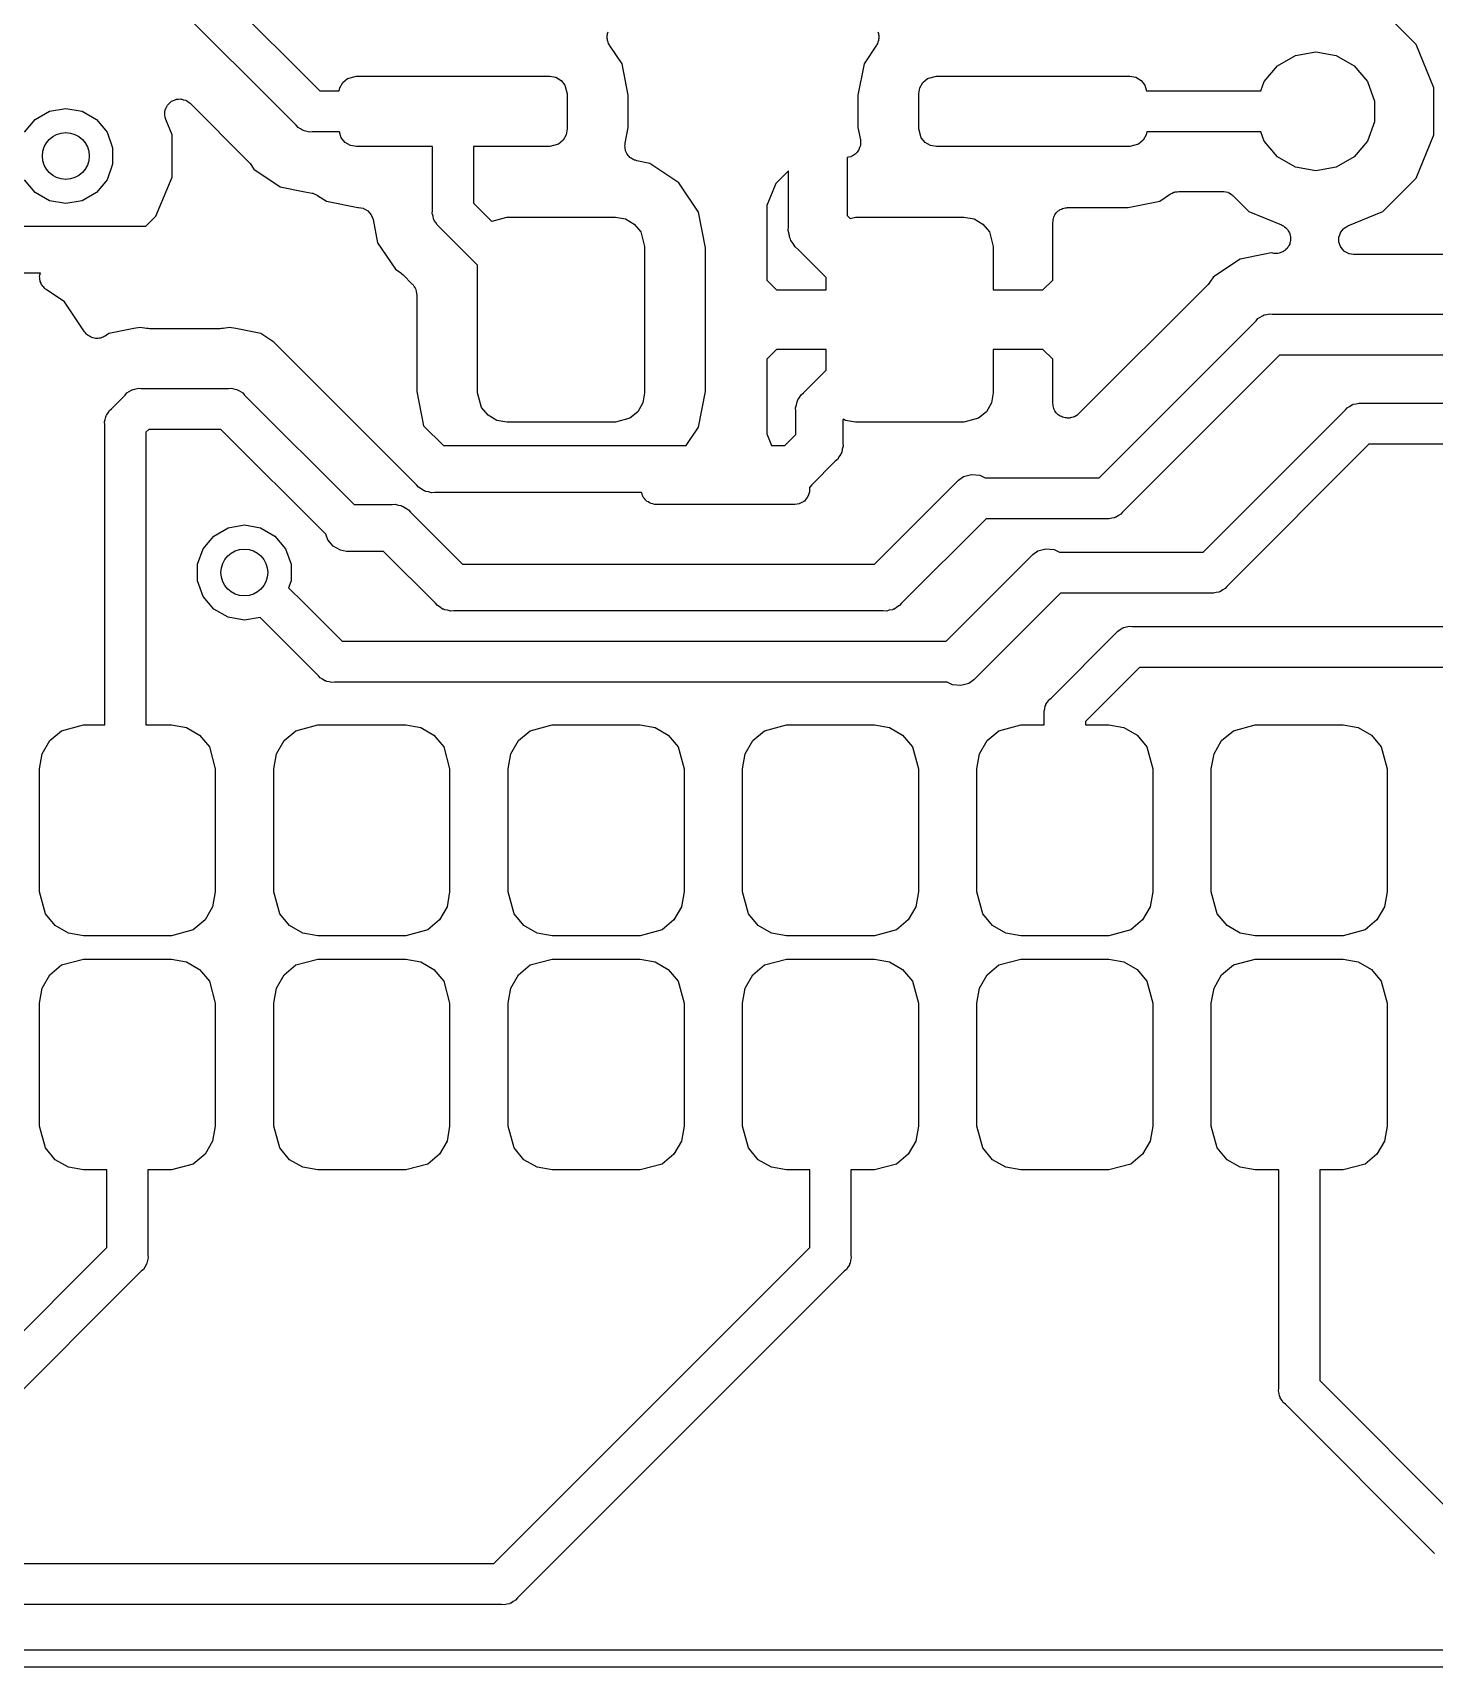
# Model space of a CAD drawing. Extents: x 51.7 to 143, y -96 to -37.9.
# Drawn here: x 93.44 to 105.41, y -95.96 to -82.01 of the extents above; entities that cross this region are included whole.
import ezdxf

# ---------------------------------------------------------------- set-up
doc = ezdxf.new("R2010")
doc.units = 0
doc.header["$MEASUREMENT"] = 0
doc.layers.add('BLACK', color=7, linetype='CONTINUOUS')

msp = doc.modelspace()

# ---------------------------------------------------------------- linework, layer by layer
at = {"layer": 'BLACK', "linetype": 'CONTINUOUS'}
for p, q in [((94.436, -81.0435), (95.8945, -82.502)), ((95.6929, -82.7953), (94.1885, -81.291)), ((105.249, -82.106), (104.959, -81.8168)), ((98.3463, -82.0282), (98.3487, -82.0202)), ((98.3472, -82.042), (98.3463, -82.0282)), ((98.3463, -82.0558), (98.3472, -82.042)), ((98.3487, -82.0202), (98.3492, -82.0118)), ((98.3492, -82.0118), (98.3548, -81.9991)), ((100.657, -81.9991), (100.663, -82.0118)), ((100.663, -82.0118), (100.663, -82.0202)), ((100.663, -82.0202), (100.666, -82.0282)), ((100.666, -82.0282), (100.665, -82.042)), ((100.665, -82.042), (100.666, -82.0558)), ((98.3487, -82.0638), (98.3463, -82.0558)), ((98.3492, -82.0722), (98.3487, -82.0638)), ((98.3548, -82.0849), (98.3492, -82.0722)), ((98.3587, -82.0982), (98.3548, -82.0849)), ((98.3636, -82.1049), (98.3587, -82.0982)), ((98.367, -82.1126), (98.3636, -82.1049)), ((98.4731, -82.2714), (98.367, -82.1126)), ((100.645, -82.1126), (100.539, -82.2714)), ((100.648, -82.1049), (100.645, -82.1126)), ((100.653, -82.0982), (100.648, -82.1049)), ((100.657, -82.0849), (100.653, -82.0982)), ((100.663, -82.0722), (100.657, -82.0849)), ((100.666, -82.0558), (100.663, -82.0638)), ((100.663, -82.0638), (100.663, -82.0722)), ((104.22, -82.1999), (104.394, -82.1693)), ((104.394, -82.1693), (104.568, -82.1999)), ((105.402, -82.4765), (105.249, -82.106)), ((98.5264, -82.5395), (98.4731, -82.2714)), ((100.539, -82.2714), (100.486, -82.5395)), ((103.954, -82.4231), (104.068, -82.2881)), ((104.068, -82.2881), (104.22, -82.1999)), ((104.568, -82.1999), (104.72, -82.2881)), ((104.72, -82.2881), (104.834, -82.4231)), ((96.065, -82.4757), (96.0911, -82.4306)), ((96.0911, -82.4306), (96.131, -82.3971)), ((96.131, -82.3971), (96.206, -82.377)), ((96.206, -82.377), (97.856, -82.377)), ((97.856, -82.377), (97.9073, -82.386)), ((97.9073, -82.386), (97.9524, -82.4121)), ((97.9524, -82.4121), (97.9859, -82.452)), ((97.9859, -82.452), (98.006, -82.527)), ((101.015, -82.4757), (101.041, -82.4306)), ((101.041, -82.4306), (101.081, -82.3971)), ((101.081, -82.3971), (101.156, -82.377)), ((101.156, -82.377), (102.806, -82.377)), ((102.806, -82.377), (102.857, -82.386)), ((102.857, -82.386), (102.902, -82.4121)), ((102.902, -82.4121), (102.936, -82.452)), ((102.936, -82.452), (102.949, -82.502)), ((103.926, -82.502), (103.954, -82.4231)), ((104.834, -82.4231), (104.894, -82.5888)), ((94.5962, -82.6201), (94.6104, -82.6071)), ((94.6104, -82.6071), (94.6241, -82.5934)), ((94.6241, -82.5934), (94.6266, -82.5922)), ((94.6266, -82.5922), (94.6287, -82.5903)), ((94.6287, -82.5903), (94.6466, -82.5829)), ((94.6466, -82.5829), (94.6641, -82.5748)), ((94.6641, -82.5748), (94.6668, -82.5745)), ((94.6668, -82.5745), (94.6694, -82.5734)), ((94.6694, -82.5734), (94.6887, -82.5726)), ((94.6887, -82.5726), (94.708, -82.5709)), ((94.708, -82.5709), (94.7107, -82.5716)), ((94.7107, -82.5716), (94.7135, -82.5715)), ((94.7135, -82.5715), (94.7319, -82.5773)), ((94.7319, -82.5773), (94.7506, -82.5823)), ((94.7506, -82.5823), (94.7529, -82.5839)), ((94.7529, -82.5839), (94.7556, -82.5848)), ((94.7556, -82.5848), (94.7709, -82.5965)), ((94.7709, -82.5965), (94.7867, -82.6076)), ((94.7867, -82.6076), (95.2826, -83.1035)), ((95.8945, -82.502), (96.0604, -82.502)), ((96.0604, -82.502), (96.065, -82.4757)), ((98.006, -82.527), (98.006, -82.827)), ((98.5264, -82.8145), (98.5264, -82.5395)), ((100.486, -82.5395), (100.486, -82.8145)), ((101.006, -82.527), (101.015, -82.4757)), ((101.006, -82.827), (101.006, -82.527)), ((102.949, -82.502), (103.926, -82.502)), ((104.894, -82.5888), (104.894, -82.7652)), ((105.402, -82.8775), (105.402, -82.4765)), ((93.3742, -82.8549), (93.4649, -82.7469)), ((93.4649, -82.7469), (93.5871, -82.6763)), ((93.5871, -82.6763), (93.726, -82.6518)), ((93.726, -82.6518), (93.8649, -82.6763)), ((93.8649, -82.6763), (93.9871, -82.7469)), ((93.9871, -82.7469), (94.0778, -82.8549)), ((94.57, -82.703), (94.5726, -82.6838)), ((94.5707, -82.7057), (94.57, -82.703)), ((94.5704, -82.7085), (94.5707, -82.7057)), ((94.5754, -82.7272), (94.5704, -82.7085)), ((94.5726, -82.6838), (94.5743, -82.6646)), ((94.5743, -82.6646), (94.5754, -82.662)), ((94.5754, -82.662), (94.5758, -82.6593)), ((94.5796, -82.746), (94.5754, -82.7272)), ((94.5758, -82.6593), (94.5847, -82.6421)), ((94.634, -82.8774), (94.5796, -82.746)), ((94.5847, -82.6421), (94.5929, -82.6246)), ((94.5929, -82.6246), (94.5949, -82.6226)), ((94.5949, -82.6226), (94.5962, -82.6201)), ((94.0778, -82.8549), (94.126, -82.9875)), ((94.634, -83.2386), (94.634, -82.8774)), ((95.7078, -82.8131), (95.6929, -82.7953)), ((95.7279, -82.8247), (95.7078, -82.8131)), ((95.7469, -82.838), (95.7279, -82.8247)), ((95.7545, -82.8401), (95.7469, -82.838)), ((95.7612, -82.844), (95.7545, -82.8401)), ((95.7841, -82.848), (95.7612, -82.844)), ((95.8065, -82.854), (95.7841, -82.848)), ((95.8296, -82.852), (95.8065, -82.854)), ((96.0627, -82.852), (95.8296, -82.852)), ((96.0761, -82.902), (96.0627, -82.852)), ((97.997, -82.8783), (97.9709, -82.9234)), ((98.006, -82.827), (97.997, -82.8783)), ((98.4996, -82.9492), (98.5264, -82.8145)), ((100.486, -82.8145), (100.507, -82.9202)), ((101.026, -82.902), (101.006, -82.827)), ((102.947, -82.8783), (102.921, -82.9234)), ((102.952, -82.852), (102.947, -82.8783)), ((103.926, -82.852), (102.952, -82.852)), ((103.954, -82.9309), (103.926, -82.852)), ((104.894, -82.7652), (104.834, -82.9309)), ((105.249, -83.248), (105.402, -82.8775)), ((94.126, -82.9875), (94.126, -83.1285)), ((96.1096, -82.9419), (96.0761, -82.902)), ((96.1547, -82.968), (96.1096, -82.9419)), ((96.206, -82.977), (96.1547, -82.968)), ((96.856, -82.977), (96.206, -82.977)), ((96.856, -83.5249), (96.856, -82.977)), ((97.856, -82.977), (97.206, -82.977)), ((97.206, -82.977), (97.206, -83.46)), ((97.931, -82.9569), (97.856, -82.977)), ((97.9709, -82.9234), (97.931, -82.9569)), ((98.4972, -82.9712), (98.4994, -82.9603)), ((98.4989, -82.9822), (98.4972, -82.9712)), ((98.4987, -82.9933), (98.4989, -82.9822)), ((98.5023, -83.0038), (98.4987, -82.9933)), ((98.4994, -82.9603), (98.4996, -82.9492)), ((98.5039, -83.0148), (98.5023, -83.0038)), ((98.5093, -83.0245), (98.5039, -83.0148)), ((98.5129, -83.0351), (98.5093, -83.0245)), ((100.479, -83.0244), (100.466, -83.0405)), ((100.492, -83.0085), (100.479, -83.0244)), ((100.493, -83.0061), (100.492, -83.0072)), ((100.492, -83.0072), (100.492, -83.0085)), ((100.5, -82.9865), (100.493, -83.0061)), ((100.507, -82.9671), (100.5, -82.9865)), ((100.507, -82.9202), (100.507, -82.9216)), ((100.507, -82.9216), (100.507, -82.9229)), ((100.507, -82.9229), (100.507, -82.9436)), ((100.507, -82.9436), (100.508, -82.9643)), ((100.508, -82.9643), (100.507, -82.9656)), ((100.507, -82.9656), (100.507, -82.9671)), ((101.06, -82.9419), (101.026, -82.902)), ((101.105, -82.968), (101.06, -82.9419)), ((101.156, -82.977), (101.105, -82.968)), ((102.806, -82.977), (101.156, -82.977)), ((102.881, -82.9569), (102.806, -82.977)), ((102.921, -82.9234), (102.881, -82.9569)), ((104.068, -83.0659), (103.954, -82.9309)), ((104.834, -82.9309), (104.72, -83.0659)), ((94.126, -83.1285), (94.0778, -83.2611)), ((95.2826, -83.1035), (95.2898, -83.1138)), ((95.2898, -83.1138), (95.2984, -83.1228)), ((95.2984, -83.1228), (95.3296, -83.1694)), ((95.3296, -83.1694), (95.5555, -83.3204)), ((98.5198, -83.0437), (98.5129, -83.0351)), ((98.5252, -83.0535), (98.5198, -83.0437)), ((98.5335, -83.0608), (98.5252, -83.0535)), ((98.5405, -83.0695), (98.5335, -83.0608)), ((98.55, -83.0752), (98.5405, -83.0695)), ((98.5583, -83.0825), (98.55, -83.0752)), ((98.5687, -83.0866), (98.5583, -83.0825)), ((98.5782, -83.0923), (98.5687, -83.0866)), ((98.5891, -83.0945), (98.5782, -83.0923)), ((98.5994, -83.0985), (98.5891, -83.0945)), ((98.7099, -83.1205), (98.5994, -83.0985)), ((98.959, -83.287), (98.7099, -83.1205)), ((100.405, -83.0679), (100.394, -83.0701)), ((100.394, -83.0701), (100.394, -83.5669)), ((100.425, -83.0643), (100.405, -83.0679)), ((100.427, -83.0636), (100.425, -83.0643)), ((100.428, -83.0634), (100.427, -83.0636)), ((100.446, -83.0526), (100.428, -83.0634)), ((100.464, -83.0423), (100.446, -83.0526)), ((100.465, -83.0412), (100.464, -83.0423)), ((100.466, -83.0405), (100.465, -83.0412)), ((104.22, -83.1541), (104.068, -83.0659)), ((104.394, -83.1847), (104.22, -83.1541)), ((104.568, -83.1541), (104.394, -83.1847)), ((104.72, -83.0659), (104.568, -83.1541)), ((93.4649, -83.3691), (93.3742, -83.2611)), ((94.0778, -83.2611), (93.9871, -83.3691)), ((94.4958, -83.5723), (94.634, -83.2386)), ((99.1255, -83.5361), (98.959, -83.287)), ((99.7853, -83.2922), (99.708, -83.479)), ((99.894, -83.1836), (99.7853, -83.2922)), ((99.894, -83.6596), (99.894, -83.1836)), ((104.965, -83.5315), (105.249, -83.248)), ((93.5871, -83.4397), (93.4649, -83.3691)), ((93.726, -83.4642), (93.5871, -83.4397)), ((93.8649, -83.4397), (93.726, -83.4642)), ((93.9871, -83.3691), (93.8649, -83.4397)), ((95.5555, -83.3204), (95.767, -83.3624)), ((95.767, -83.3624), (95.8293, -83.3748)), ((95.8293, -83.3748), (95.8319, -83.3758)), ((95.8319, -83.3758), (95.8347, -83.376)), ((95.8347, -83.376), (95.8524, -83.3838)), ((95.8524, -83.3838), (95.8704, -83.3908)), ((95.8704, -83.3908), (95.8725, -83.3927)), ((95.8725, -83.3927), (95.8751, -83.3938)), ((95.8751, -83.3938), (95.9504, -83.4441)), ((95.9504, -83.4441), (96.2185, -83.4974)), ((102.793, -83.4974), (103.062, -83.4441)), ((103.062, -83.4441), (103.155, -83.3814)), ((103.155, -83.3814), (103.169, -83.3753)), ((103.169, -83.3753), (103.183, -83.3677)), ((103.183, -83.3677), (103.189, -83.3664)), ((103.189, -83.3664), (103.196, -83.3636)), ((103.196, -83.3636), (103.211, -83.3626)), ((103.211, -83.3626), (103.226, -83.36)), ((103.226, -83.36), (103.599, -83.36)), ((103.599, -83.36), (103.604, -83.361)), ((103.604, -83.361), (103.61, -83.3605)), ((103.61, -83.3605), (103.626, -83.3648)), ((103.626, -83.3648), (103.642, -83.3677)), ((103.642, -83.3677), (103.647, -83.3705)), ((103.647, -83.3705), (103.653, -83.3719)), ((103.653, -83.3719), (103.666, -83.3814)), ((103.666, -83.3814), (103.681, -83.3897)), ((103.681, -83.3897), (103.684, -83.394)), ((103.684, -83.394), (103.689, -83.3972)), ((103.689, -83.3972), (103.823, -83.5315)), ((94.4101, -83.658), (94.4958, -83.5723)), ((96.2185, -83.4974), (96.2234, -83.4974)), ((96.2234, -83.4974), (96.2438, -83.501)), ((96.2438, -83.501), (96.2642, -83.5042)), ((96.2642, -83.5042), (96.2655, -83.5049)), ((96.2655, -83.5049), (96.2669, -83.5051)), ((96.2669, -83.5051), (96.2848, -83.5154)), ((96.2848, -83.5154), (96.3029, -83.5254)), ((96.3029, -83.5254), (96.3038, -83.5264)), ((96.3038, -83.5264), (96.3051, -83.5272)), ((96.3051, -83.5272), (96.3183, -83.543)), ((96.3183, -83.543), (96.332, -83.5586)), ((96.332, -83.5586), (96.3325, -83.5599)), ((96.3325, -83.5599), (96.3334, -83.5609)), ((96.3334, -83.5609), (96.3405, -83.5804)), ((96.3405, -83.5804), (96.348, -83.5997)), ((96.854, -83.548), (96.856, -83.5249)), ((96.86, -83.5704), (96.854, -83.548)), ((96.864, -83.5933), (96.86, -83.5704)), ((97.206, -83.46), (97.3625, -83.6165)), ((97.366, -83.6135), (97.491, -83.58)), ((97.491, -83.58), (98.416, -83.58)), ((98.416, -83.58), (98.5015, -83.5951)), ((99.1864, -83.8425), (99.1255, -83.5361)), ((99.708, -83.479), (99.708, -84.1166)), ((100.394, -83.5669), (100.42, -83.5925)), ((100.42, -83.5925), (100.466, -83.58)), ((100.466, -83.58), (101.391, -83.58)), ((101.391, -83.58), (101.477, -83.5951)), ((102.155, -83.5919), (102.157, -83.581)), ((102.157, -83.581), (102.162, -83.5714)), ((102.162, -83.5714), (102.166, -83.5609)), ((102.166, -83.5609), (102.173, -83.5524)), ((102.173, -83.5524), (102.179, -83.5428)), ((102.179, -83.5428), (102.187, -83.5357)), ((102.187, -83.5357), (102.194, -83.5272)), ((102.194, -83.5272), (102.204, -83.5216)), ((102.204, -83.5216), (102.212, -83.5145)), ((102.212, -83.5145), (102.223, -83.5107)), ((102.223, -83.5107), (102.233, -83.5051)), ((102.233, -83.5051), (102.244, -83.5032)), ((102.244, -83.5032), (102.254, -83.4994)), ((102.254, -83.4994), (102.265, -83.4994)), ((102.265, -83.4994), (102.276, -83.4974)), ((102.276, -83.4974), (102.793, -83.4974)), ((103.823, -83.5315), (104.101, -83.6466)), ((104.668, -83.6547), (104.965, -83.5315)), ((91.3567, -83.658), (94.4101, -83.658)), ((96.348, -83.5997), (96.3876, -83.799)), ((96.8679, -83.6), (96.864, -83.5933)), ((96.87, -83.6076), (96.8679, -83.6)), ((96.8833, -83.6266), (96.87, -83.6076)), ((96.8949, -83.6467), (96.8833, -83.6266)), ((96.9127, -83.6616), (96.8949, -83.6467)), ((97.241, -83.99), (96.9127, -83.6616)), ((97.3625, -83.6165), (97.366, -83.6135)), ((98.5015, -83.5951), (98.5767, -83.6385)), ((98.5767, -83.6385), (98.6325, -83.705)), ((98.6325, -83.705), (98.666, -83.83)), ((99.8911, -83.6926), (99.894, -83.6596)), ((99.8997, -83.7247), (99.8911, -83.6926)), ((99.9055, -83.7573), (99.8997, -83.7247)), ((101.477, -83.5951), (101.552, -83.6385)), ((101.552, -83.6385), (101.608, -83.705)), ((101.608, -83.705), (101.641, -83.83)), ((102.149, -83.6244), (102.151, -83.6135)), ((102.149, -84.1166), (102.149, -83.6244)), ((102.151, -83.6024), (102.155, -83.5919)), ((102.151, -83.6135), (102.151, -83.6024)), ((104.101, -83.6466), (104.109, -83.6518)), ((104.109, -83.6518), (104.118, -83.6553)), ((104.118, -83.6553), (104.127, -83.6636)), ((104.127, -83.6636), (104.138, -83.6703)), ((104.138, -83.6703), (104.144, -83.678)), ((104.144, -83.678), (104.151, -83.6844)), ((104.151, -83.6844), (104.157, -83.6954)), ((104.157, -83.6954), (104.165, -83.7053)), ((104.165, -83.7053), (104.168, -83.7146)), ((104.168, -83.7146), (104.172, -83.7231)), ((104.172, -83.7231), (104.174, -83.7354)), ((104.598, -83.7318), (104.604, -83.7134)), ((104.604, -83.7134), (104.605, -83.7111)), ((104.605, -83.7111), (104.606, -83.7085)), ((104.606, -83.7085), (104.619, -83.6937)), ((104.619, -83.6937), (104.631, -83.6784)), ((104.631, -83.6784), (104.633, -83.6769)), ((104.633, -83.6769), (104.635, -83.6747)), ((104.635, -83.6747), (104.651, -83.665)), ((104.651, -83.665), (104.668, -83.6547)), ((96.3876, -83.799), (96.5386, -84.0249)), ((98.666, -83.83), (98.666, -85.08)), ((99.1864, -85.0675), (99.1864, -83.8425)), ((99.911, -83.767), (99.9055, -83.7573)), ((99.9139, -83.7778), (99.911, -83.767)), ((99.933, -83.805), (99.9139, -83.7778)), ((99.9495, -83.8337), (99.933, -83.805)), ((99.9749, -83.855), (99.9495, -83.8337)), ((100.216, -84.0961), (99.9749, -83.855)), ((101.641, -83.83), (101.641, -84.201)), ((104.121, -83.8692), (104.113, -83.8753)), ((104.129, -83.8647), (104.121, -83.8692)), ((104.138, -83.8555), (104.129, -83.8647)), ((104.148, -83.8477), (104.138, -83.8555)), ((104.153, -83.8393), (104.148, -83.8477)), ((104.159, -83.8322), (104.153, -83.8393)), ((104.164, -83.8206), (104.159, -83.8322)), ((104.171, -83.81), (104.164, -83.8206)), ((104.172, -83.8004), (104.171, -83.81)), ((104.176, -83.7914), (104.172, -83.8004)), ((104.174, -83.7354), (104.178, -83.7473)), ((104.177, -83.7789), (104.176, -83.7914)), ((104.179, -83.7667), (104.177, -83.7789)), ((104.178, -83.7473), (104.178, -83.7571)), ((104.178, -83.7571), (104.179, -83.7667)), ((104.59, -83.7554), (104.591, -83.7528)), ((104.591, -83.7747), (104.59, -83.7554)), ((104.591, -83.7499), (104.598, -83.7318)), ((104.591, -83.7528), (104.591, -83.7499)), ((104.591, -83.7941), (104.591, -83.7747)), ((104.592, -83.7967), (104.591, -83.7941)), ((104.592, -83.7995), (104.592, -83.7967)), ((104.6, -83.8173), (104.592, -83.7995)), ((104.606, -83.8355), (104.6, -83.8173)), ((104.608, -83.8376), (104.606, -83.8355)), ((104.609, -83.8402), (104.608, -83.8376)), ((104.622, -83.8545), (104.609, -83.8402)), ((104.635, -83.8693), (104.622, -83.8545)), ((97.241, -85.08), (97.241, -83.99)), ((103.747, -83.9386), (103.521, -84.0896)), ((103.958, -83.8966), (103.747, -83.9386)), ((104.013, -83.8856), (103.958, -83.8966)), ((103.958, -83.8966), (103.958, -83.8966)), ((104.027, -83.8885), (104.013, -83.8856)), ((104.037, -83.8887), (104.027, -83.8885)), ((104.047, -83.8908), (104.037, -83.8887)), ((104.059, -83.8892), (104.047, -83.8908)), ((104.071, -83.8894), (104.059, -83.8892)), ((104.081, -83.8863), (104.071, -83.8894)), ((104.09, -83.885), (104.081, -83.8863)), ((104.101, -83.8793), (104.09, -83.885)), ((104.113, -83.8753), (104.101, -83.8793)), ((104.637, -83.8707), (104.635, -83.8693)), ((104.639, -83.8728), (104.637, -83.8707)), ((104.656, -83.8817), (104.639, -83.8728)), ((104.673, -83.8913), (104.656, -83.8817)), ((104.676, -83.8918), (104.673, -83.8913)), ((104.678, -83.8931), (104.676, -83.8918)), ((104.697, -83.8956), (104.678, -83.8931)), ((104.716, -83.899), (104.697, -83.8956)), ((108.897, -83.899), (104.716, -83.899)), ((93.5095, -84.058), (93.232, -84.058)), ((93.5031, -84.0847), (93.5048, -84.0779)), ((93.5048, -84.0998), (93.5031, -84.0847)), ((93.5048, -84.0709), (93.5095, -84.058)), ((93.5048, -84.0779), (93.5048, -84.0709)), ((93.5048, -84.1151), (93.5048, -84.0998)), ((93.5072, -84.1216), (93.5048, -84.1151)), ((93.5079, -84.1285), (93.5072, -84.1216)), ((93.5147, -84.1422), (93.5079, -84.1285)), ((93.5199, -84.1565), (93.5147, -84.1422)), ((96.5386, -84.0249), (96.5852, -84.0561)), ((96.5852, -84.0561), (96.5942, -84.0647)), ((96.5942, -84.0647), (96.6045, -84.0719)), ((96.6045, -84.0719), (96.6834, -84.1508)), ((99.708, -84.1166), (99.7924, -84.201)), ((100.216, -84.201), (100.216, -84.0961)), ((102.065, -84.201), (102.149, -84.1166)), ((103.481, -84.1452), (103.474, -84.1555)), ((103.489, -84.1362), (103.481, -84.1452)), ((103.521, -84.0896), (103.489, -84.1362)), ((93.5244, -84.1618), (93.5199, -84.1565)), ((93.5274, -84.1681), (93.5244, -84.1618)), ((93.5384, -84.1786), (93.5274, -84.1681)), ((93.5482, -84.1903), (93.5384, -84.1786)), ((93.5543, -84.1938), (93.5482, -84.1903)), ((93.5593, -84.1986), (93.5543, -84.1938)), ((93.7155, -84.303), (93.5593, -84.1986)), ((96.6834, -84.1508), (96.6866, -84.1553)), ((96.6866, -84.1553), (96.6908, -84.1589)), ((96.6908, -84.1589), (96.6991, -84.1733)), ((96.6991, -84.1733), (96.7087, -84.1869)), ((96.7087, -84.1869), (96.7101, -84.1923)), ((96.7101, -84.1923), (96.7129, -84.1971)), ((96.7129, -84.1971), (96.7158, -84.2135)), ((96.7158, -84.2135), (96.7201, -84.2295)), ((96.7201, -84.2295), (96.7196, -84.2351)), ((96.7196, -84.2351), (96.7206, -84.2406)), ((96.7206, -84.2406), (96.7206, -85.0675)), ((99.7924, -84.201), (100.216, -84.201)), ((101.641, -84.201), (102.065, -84.201)), ((103.474, -84.1555), (102.37, -85.2588)), ((93.887, -84.5596), (93.7155, -84.303)), ((103.919, -84.4343), (103.938, -84.421)), ((103.938, -84.421), (103.945, -84.4189)), ((103.945, -84.4189), (103.952, -84.415)), ((103.952, -84.415), (103.975, -84.411)), ((103.975, -84.411), (103.998, -84.405)), ((103.998, -84.405), (104.021, -84.407)), ((104.021, -84.407), (114.228, -84.407)), ((93.8946, -84.5676), (93.887, -84.5596)), ((94.306, -84.5316), (94.0945, -84.5736)), ((94.361, -84.5206), (94.306, -84.5316)), ((94.306, -84.5316), (94.306, -84.5316)), ((94.416, -84.5316), (94.361, -84.5206)), ((94.4285, -84.5318), (94.416, -84.5316)), ((94.4408, -84.534), (94.4285, -84.5318)), ((95.0432, -84.534), (94.4408, -84.534)), ((95.0555, -84.5318), (95.0432, -84.534)), ((95.068, -84.5316), (95.0555, -84.5318)), ((95.123, -84.5206), (95.068, -84.5316)), ((95.178, -84.5316), (95.123, -84.5206)), ((95.3895, -84.5736), (95.178, -84.5316)), ((95.178, -84.5316), (95.178, -84.5316)), ((102.544, -85.804), (103.884, -84.4637)), ((103.884, -84.4637), (103.899, -84.4459)), ((103.899, -84.4459), (103.919, -84.4343)), ((93.9008, -84.5768), (93.8946, -84.5676)), ((93.9098, -84.5834), (93.9008, -84.5768)), ((93.9175, -84.5914), (93.9098, -84.5834)), ((93.9274, -84.5963), (93.9175, -84.5914)), ((93.9364, -84.6029), (93.9274, -84.5963)), ((93.9471, -84.606), (93.9364, -84.6029)), ((93.957, -84.6109), (93.9471, -84.606)), ((93.9681, -84.6121), (93.957, -84.6109)), ((93.9787, -84.6152), (93.9681, -84.6121)), ((93.9898, -84.6145), (93.9787, -84.6152)), ((94.0009, -84.6157), (93.9898, -84.6145)), ((94.0117, -84.6131), (94.0009, -84.6157)), ((94.0228, -84.6124), (94.0117, -84.6131)), ((94.0329, -84.6079), (94.0228, -84.6124)), ((94.0437, -84.6052), (94.0329, -84.6079)), ((94.053, -84.5991), (94.0437, -84.6052)), ((94.0631, -84.5946), (94.053, -84.5991)), ((94.0945, -84.5736), (94.0631, -84.5946)), ((95.5005, -84.6478), (95.3895, -84.5736)), ((96.718, -85.8653), (95.5005, -84.6478)), ((99.7924, -84.709), (99.708, -84.7934)), ((99.708, -84.7934), (99.708, -85.431)), ((100.216, -84.709), (99.7924, -84.709)), ((100.216, -84.8847), (100.216, -84.709)), ((102.065, -84.709), (101.641, -84.709)), ((101.641, -84.709), (101.641, -85.08)), ((102.149, -84.7934), (102.065, -84.709)), ((102.149, -85.169), (102.149, -84.7934)), ((104.085, -84.757), (102.745, -86.0973)), ((114.292, -84.757), (104.085, -84.757)), ((100.022, -85.0788), (100.216, -84.8847)), ((94.1157, -85.2149), (94.2319, -85.0987)), ((94.2319, -85.0987), (94.2468, -85.0809)), ((94.2468, -85.0809), (94.2669, -85.0693)), ((94.2669, -85.0693), (94.2859, -85.056)), ((94.2859, -85.056), (94.2935, -85.0539)), ((94.2935, -85.0539), (94.3002, -85.05)), ((94.3002, -85.05), (94.3231, -85.046)), ((94.3231, -85.046), (94.3455, -85.04)), ((94.3455, -85.04), (94.3686, -85.042)), ((94.3686, -85.042), (95.1154, -85.042)), ((95.1154, -85.042), (95.1385, -85.04)), ((95.1385, -85.04), (95.1609, -85.046)), ((95.1609, -85.046), (95.1838, -85.05)), ((95.1838, -85.05), (95.1906, -85.0539)), ((95.1906, -85.0539), (95.1981, -85.056)), ((95.1981, -85.056), (95.2171, -85.0693)), ((95.2171, -85.0693), (95.2372, -85.0809)), ((95.2372, -85.0809), (95.2521, -85.0987)), ((95.2521, -85.0987), (96.1865, -86.033)), ((96.7206, -85.0675), (96.7788, -85.3604)), ((97.2745, -85.205), (97.241, -85.08)), ((98.666, -85.08), (98.6509, -85.1655)), ((99.1255, -85.3739), (99.1864, -85.0675)), ((99.9731, -85.1405), (99.9883, -85.1188)), ((99.9883, -85.1188), (100.002, -85.0958)), ((100.002, -85.0958), (100.022, -85.0788)), ((101.641, -85.08), (101.626, -85.1655)), ((94.073, -85.2689), (94.0863, -85.2499)), ((94.0863, -85.2499), (94.0979, -85.2298)), ((94.0979, -85.2298), (94.1157, -85.2149)), ((97.3303, -85.2715), (97.2745, -85.205)), ((98.6075, -85.2407), (98.541, -85.2965)), ((98.6509, -85.1655), (98.6075, -85.2407)), ((99.9548, -85.2086), (99.9617, -85.183)), ((99.9572, -85.2351), (99.9548, -85.2086)), ((99.9572, -85.434), (99.9572, -85.2351)), ((99.9617, -85.183), (99.9663, -85.1569)), ((99.9663, -85.1569), (99.9708, -85.1492)), ((99.9708, -85.1492), (99.9731, -85.1405)), ((101.583, -85.2407), (101.516, -85.2965)), ((101.626, -85.1655), (101.583, -85.2407)), ((102.151, -85.1799), (102.149, -85.169)), ((102.151, -85.1911), (102.151, -85.1799)), ((102.155, -85.2015), (102.151, -85.1911)), ((102.157, -85.2124), (102.155, -85.2015)), ((102.162, -85.2221), (102.157, -85.2124)), ((102.166, -85.2325), (102.162, -85.2221)), ((102.173, -85.241), (102.166, -85.2325)), ((102.179, -85.2506), (102.173, -85.241)), ((102.187, -85.2578), (102.179, -85.2506)), ((102.194, -85.2663), (102.187, -85.2578)), ((102.366, -85.262), (102.362, -85.2663)), ((102.37, -85.2588), (102.366, -85.262)), ((103.433, -86.439), (104.646, -85.2257)), ((104.646, -85.2257), (104.661, -85.2079)), ((104.661, -85.2079), (104.681, -85.1963)), ((104.681, -85.1963), (104.7, -85.183)), ((104.7, -85.183), (104.707, -85.1809)), ((104.707, -85.1809), (104.714, -85.177)), ((104.714, -85.177), (104.737, -85.173)), ((104.737, -85.173), (104.76, -85.167)), ((104.76, -85.167), (104.783, -85.169)), ((104.783, -85.169), (108.323, -85.169)), ((94.057, -85.3285), (94.063, -85.3061)), ((94.059, -85.3516), (94.057, -85.3285)), ((94.059, -87.914), (94.059, -85.3516)), ((94.063, -85.3061), (94.067, -85.2832)), ((94.067, -85.2832), (94.0709, -85.2765)), ((94.0709, -85.2765), (94.073, -85.2689)), ((94.4335, -85.392), (94.409, -85.4165)), ((95.0505, -85.392), (94.4335, -85.392)), ((95.946, -86.2875), (95.0505, -85.392)), ((96.7788, -85.3604), (96.9484, -85.53)), ((97.4055, -85.3149), (97.3303, -85.2715)), ((97.491, -85.33), (97.4055, -85.3149)), ((98.416, -85.33), (97.491, -85.33)), ((98.541, -85.2965), (98.416, -85.33)), ((99.0212, -85.53), (99.1255, -85.3739)), ((100.362, -85.3043), (100.357, -85.3092)), ((100.357, -85.3092), (100.357, -85.5081)), ((100.38, -85.3149), (100.362, -85.3043)), ((100.466, -85.33), (100.38, -85.3149)), ((101.391, -85.33), (100.466, -85.33)), ((101.516, -85.2965), (101.391, -85.33)), ((102.204, -85.2718), (102.194, -85.2663)), ((102.212, -85.279), (102.204, -85.2718)), ((102.223, -85.2828), (102.212, -85.279)), ((102.233, -85.2883), (102.223, -85.2828)), ((102.244, -85.2903), (102.233, -85.2883)), ((102.254, -85.2941), (102.244, -85.2903)), ((102.265, -85.2941), (102.254, -85.2941)), ((102.276, -85.296), (102.265, -85.2941)), ((102.28, -85.296), (102.276, -85.296)), ((102.286, -85.295), (102.28, -85.296)), ((102.292, -85.2955), (102.286, -85.295)), ((102.297, -85.2941), (102.292, -85.2955)), ((102.298, -85.2941), (102.297, -85.2941)), ((102.301, -85.293), (102.298, -85.2941)), ((102.308, -85.2912), (102.301, -85.293)), ((102.324, -85.2883), (102.308, -85.2912)), ((102.329, -85.2855), (102.324, -85.2883)), ((102.334, -85.2841), (102.329, -85.2855)), ((102.348, -85.2746), (102.334, -85.2841)), ((102.362, -85.2663), (102.348, -85.2746)), ((94.409, -85.4165), (94.409, -87.914)), ((96.9484, -85.53), (99.0212, -85.53)), ((99.708, -85.431), (99.749, -85.53)), ((99.749, -85.53), (99.8611, -85.53)), ((99.8611, -85.53), (99.9572, -85.434)), ((100.359, -85.5345), (100.353, -85.5602)), ((100.357, -85.5081), (100.359, -85.5345)), ((104.847, -85.519), (103.634, -86.7323)), ((108.259, -85.519), (104.847, -85.519)), ((100.292, -85.6644), (100.092, -85.8653)), ((100.313, -85.6474), (100.292, -85.6644)), ((100.326, -85.6244), (100.313, -85.6474)), ((100.341, -85.6027), (100.326, -85.6244)), ((100.344, -85.594), (100.341, -85.6027)), ((100.348, -85.5863), (100.344, -85.594)), ((100.353, -85.5602), (100.348, -85.5863)), ((101.344, -85.8252), (101.387, -85.7949)), ((101.387, -85.7949), (101.455, -85.7767)), ((101.455, -85.7767), (101.526, -85.7828)), ((101.526, -85.7828), (101.571, -85.804)), ((101.571, -85.804), (102.544, -85.804)), ((96.735, -85.8856), (96.718, -85.8653)), ((96.758, -85.8988), (96.735, -85.8856)), ((96.7797, -85.9141), (96.758, -85.8988)), ((96.7884, -85.9164), (96.7797, -85.9141)), ((96.7961, -85.9208), (96.7884, -85.9164)), ((96.8222, -85.9255), (96.7961, -85.9208)), ((96.8479, -85.9323), (96.8222, -85.9255)), ((96.8743, -85.93), (96.8479, -85.9323)), ((98.6398, -85.93), (96.8743, -85.93)), ((98.6442, -85.9424), (98.6398, -85.93)), ((98.6479, -85.9571), (98.6442, -85.9424)), ((98.6517, -85.9629), (98.6479, -85.9571)), ((100.064, -85.9514), (100.057, -85.9695)), ((100.071, -85.9335), (100.064, -85.9514)), ((100.072, -85.9281), (100.071, -85.9307)), ((100.071, -85.9307), (100.071, -85.9335)), ((100.075, -85.8856), (100.072, -85.8868)), ((100.072, -85.8868), (100.073, -85.8894)), ((100.073, -85.8894), (100.072, -85.9087)), ((100.072, -85.9087), (100.072, -85.9281)), ((100.092, -85.8653), (100.075, -85.8856)), ((100.628, -86.541), (101.344, -85.8252)), ((96.1865, -86.033), (96.5113, -86.033)), ((96.5113, -86.033), (96.5377, -86.0307)), ((96.5377, -86.0307), (96.5633, -86.0376)), ((96.5633, -86.0376), (96.5895, -86.0422)), ((96.5895, -86.0422), (96.5972, -86.0466)), ((96.5972, -86.0466), (96.6058, -86.0489)), ((96.6058, -86.0489), (96.6276, -86.0642)), ((96.6276, -86.0642), (96.6505, -86.0774)), ((96.6505, -86.0774), (96.6676, -86.0978)), ((96.6676, -86.0978), (97.1108, -86.541)), ((98.6541, -85.9695), (98.6517, -85.9629)), ((98.6639, -85.9812), (98.6541, -85.9695)), ((98.6724, -85.9938), (98.6639, -85.9812)), ((98.678, -85.9979), (98.6724, -85.9938)), ((98.6825, -86.0033), (98.678, -85.9979)), ((98.6957, -86.0109), (98.6825, -86.0033)), ((98.7079, -86.0199), (98.6957, -86.0109)), ((98.7146, -86.0219), (98.7079, -86.0199)), ((98.7207, -86.0253), (98.7146, -86.0219)), ((98.7357, -86.028), (98.7207, -86.0253)), ((98.7503, -86.0322), (98.7357, -86.028)), ((98.7572, -86.0318), (98.7503, -86.0322)), ((98.7641, -86.033), (98.7572, -86.0318)), ((99.9473, -86.033), (98.7641, -86.033)), ((99.9663, -86.0296), (99.9473, -86.033)), ((99.9854, -86.0271), (99.9663, -86.0296)), ((99.9879, -86.0258), (99.9854, -86.0271)), ((99.9907, -86.0253), (99.9879, -86.0258)), ((100.007, -86.0157), (99.9907, -86.0253)), ((100.025, -86.0068), (100.007, -86.0157)), ((100.026, -86.0047), (100.025, -86.0068)), ((100.029, -86.0033), (100.026, -86.0047)), ((100.041, -85.9885), (100.029, -86.0033)), ((100.054, -85.9742), (100.041, -85.9885)), ((100.055, -85.9716), (100.054, -85.9742)), ((100.057, -85.9695), (100.055, -85.9716)), ((102.745, -86.0973), (102.73, -86.1151)), ((94.9889, -86.3029), (95.1111, -86.2323)), ((95.1111, -86.2323), (95.25, -86.2078)), ((95.25, -86.2078), (95.3889, -86.2323)), ((95.3889, -86.2323), (95.5111, -86.3029)), ((101.581, -86.154), (100.859, -86.8762)), ((102.608, -86.154), (101.581, -86.154)), ((102.631, -86.156), (102.608, -86.154)), ((102.654, -86.15), (102.631, -86.156)), ((102.677, -86.146), (102.654, -86.15)), ((102.684, -86.1421), (102.677, -86.146)), ((102.691, -86.14), (102.684, -86.1421)), ((102.71, -86.1267), (102.691, -86.14)), ((102.73, -86.1151), (102.71, -86.1267)), ((94.8982, -86.4109), (94.9889, -86.3029)), ((95.5111, -86.3029), (95.6018, -86.4109)), ((95.9631, -86.3345), (95.946, -86.2875)), ((96.0085, -86.3886), (95.9631, -86.3345)), ((94.85, -86.5435), (94.8982, -86.4109)), ((95.6018, -86.4109), (95.65, -86.5435)), ((96.0695, -86.4238), (96.0085, -86.3886)), ((96.1215, -86.433), (96.0695, -86.4238)), ((96.4372, -86.433), (96.1215, -86.433)), ((96.8804, -86.8762), (96.4372, -86.433)), ((101.238, -87.201), (101.979, -86.4602)), ((101.979, -86.4602), (102.022, -86.4299)), ((102.022, -86.4299), (102.09, -86.4117)), ((102.09, -86.4117), (102.161, -86.4178)), ((102.161, -86.4178), (102.206, -86.439)), ((102.206, -86.439), (103.433, -86.439)), ((94.85, -86.6845), (94.85, -86.5435)), ((95.65, -86.5435), (95.65, -86.6845)), ((97.1108, -86.541), (100.628, -86.541)), ((94.8982, -86.8171), (94.85, -86.6845)), ((95.65, -86.6845), (95.6281, -86.7446)), ((95.6281, -86.7446), (95.7543, -86.8708)), ((102.216, -86.789), (101.475, -87.5298)), ((103.497, -86.789), (102.216, -86.789)), ((103.52, -86.791), (103.497, -86.789)), ((103.543, -86.785), (103.52, -86.791)), ((103.566, -86.781), (103.543, -86.785)), ((103.573, -86.7771), (103.566, -86.781)), ((103.58, -86.775), (103.573, -86.7771)), ((103.599, -86.7617), (103.58, -86.775)), ((103.619, -86.7501), (103.599, -86.7617)), ((103.634, -86.7323), (103.619, -86.7501)), ((94.9889, -86.9251), (94.8982, -86.8171)), ((95.1111, -86.9957), (94.9889, -86.9251)), ((95.7543, -86.8708), (96.0845, -87.201)), ((96.8975, -86.8966), (96.8804, -86.8762)), ((96.9204, -86.9098), (96.8975, -86.8966)), ((96.9422, -86.9251), (96.9204, -86.9098)), ((96.9508, -86.9274), (96.9422, -86.9251)), ((96.9585, -86.9318), (96.9508, -86.9274)), ((96.9847, -86.9364), (96.9585, -86.9318)), ((97.0103, -86.9433), (96.9847, -86.9364)), ((100.754, -86.9364), (100.729, -86.9433)), ((100.78, -86.9318), (100.754, -86.9364)), ((100.788, -86.9274), (100.78, -86.9318)), ((100.797, -86.9251), (100.788, -86.9274)), ((100.819, -86.9098), (100.797, -86.9251)), ((100.842, -86.8966), (100.819, -86.9098)), ((100.859, -86.8762), (100.842, -86.8966)), ((95.25, -87.0202), (95.1111, -86.9957)), ((95.3849, -86.9964), (95.25, -87.0202)), ((95.5072, -87.1187), (95.3849, -86.9964)), ((97.0367, -86.941), (97.0103, -86.9433)), ((100.702, -86.941), (97.0367, -86.941)), ((100.729, -86.9433), (100.702, -86.941)), ((102.756, -87.082), (102.779, -87.078)), ((102.779, -87.078), (102.802, -87.072)), ((102.802, -87.072), (102.825, -87.074)), ((102.825, -87.074), (106.354, -87.074)), ((95.8829, -87.4943), (95.5072, -87.1187)), ((96.0845, -87.201), (101.238, -87.201)), ((102.134, -87.6849), (102.688, -87.1307)), ((102.688, -87.1307), (102.703, -87.1129)), ((102.703, -87.1129), (102.723, -87.1013)), ((102.723, -87.1013), (102.742, -87.0879)), ((102.742, -87.0879), (102.749, -87.0859)), ((102.749, -87.0859), (102.756, -87.082)), ((95.8978, -87.5121), (95.8829, -87.4943)), ((102.889, -87.424), (102.427, -87.8865)), ((106.418, -87.424), (102.889, -87.424)), ((95.9179, -87.5237), (95.8978, -87.5121)), ((95.9369, -87.537), (95.9179, -87.5237)), ((95.9445, -87.5391), (95.9369, -87.537)), ((95.9512, -87.543), (95.9445, -87.5391)), ((95.9741, -87.547), (95.9512, -87.543)), ((95.9965, -87.553), (95.9741, -87.547)), ((96.0196, -87.551), (95.9965, -87.553)), ((101.248, -87.551), (96.0196, -87.551)), ((101.293, -87.5722), (101.248, -87.551)), ((101.364, -87.5783), (101.293, -87.5722)), ((101.432, -87.5601), (101.364, -87.5783)), ((101.475, -87.5298), (101.432, -87.5601)), ((102.075, -87.7985), (102.081, -87.7761)), ((102.081, -87.7761), (102.085, -87.7532)), ((102.085, -87.7532), (102.089, -87.7465)), ((102.089, -87.7465), (102.091, -87.7389)), ((102.091, -87.7389), (102.104, -87.7199)), ((102.104, -87.7199), (102.116, -87.6998)), ((102.116, -87.6998), (102.134, -87.6849)), ((93.6895, -87.9642), (93.877, -87.914)), ((93.877, -87.914), (94.059, -87.914)), ((94.409, -87.914), (94.627, -87.914)), ((94.627, -87.914), (94.7553, -87.9366)), ((95.6895, -87.9642), (95.877, -87.914)), ((95.877, -87.914), (96.627, -87.914)), ((96.627, -87.914), (96.7553, -87.9366)), ((97.6895, -87.9642), (97.877, -87.914)), ((97.877, -87.914), (98.627, -87.914)), ((98.627, -87.914), (98.7553, -87.9366)), ((99.6895, -87.9642), (99.877, -87.914)), ((99.877, -87.914), (100.627, -87.914)), ((100.627, -87.914), (100.755, -87.9366)), ((101.69, -87.9642), (101.877, -87.914)), ((101.877, -87.914), (102.077, -87.914)), ((102.077, -87.8216), (102.075, -87.7985)), ((102.077, -87.914), (102.077, -87.8216)), ((102.427, -87.8865), (102.427, -87.914)), ((102.427, -87.914), (102.627, -87.914)), ((102.627, -87.914), (102.755, -87.9366)), ((103.69, -87.9642), (103.877, -87.914)), ((103.877, -87.914), (104.627, -87.914)), ((104.627, -87.914), (104.755, -87.9366)), ((93.5246, -88.1607), (93.5897, -88.048)), ((93.5897, -88.048), (93.6895, -87.9642)), ((94.7553, -87.9366), (94.868, -88.0017)), ((94.868, -88.0017), (94.9518, -88.1015)), ((95.5246, -88.1607), (95.5897, -88.048)), ((95.5897, -88.048), (95.6895, -87.9642)), ((96.7553, -87.9366), (96.868, -88.0017)), ((96.868, -88.0017), (96.9518, -88.1015)), ((97.5246, -88.1607), (97.5897, -88.048)), ((97.5897, -88.048), (97.6895, -87.9642)), ((98.7553, -87.9366), (98.868, -88.0017)), ((98.868, -88.0017), (98.9518, -88.1015)), ((99.5246, -88.1607), (99.5897, -88.048)), ((99.5897, -88.048), (99.6895, -87.9642)), ((100.755, -87.9366), (100.868, -88.0017)), ((100.868, -88.0017), (100.952, -88.1015)), ((101.525, -88.1607), (101.59, -88.048)), ((101.59, -88.048), (101.69, -87.9642)), ((102.755, -87.9366), (102.868, -88.0017)), ((102.868, -88.0017), (102.952, -88.1015)), ((103.525, -88.1607), (103.59, -88.048)), ((103.59, -88.048), (103.69, -87.9642)), ((104.755, -87.9366), (104.868, -88.0017)), ((104.868, -88.0017), (104.952, -88.1015)), ((93.502, -88.289), (93.5246, -88.1607)), ((94.9518, -88.1015), (95.002, -88.289)), ((95.502, -88.289), (95.5246, -88.1607)), ((96.9518, -88.1015), (97.002, -88.289)), ((97.502, -88.289), (97.5246, -88.1607)), ((98.9518, -88.1015), (99.002, -88.289)), ((99.502, -88.289), (99.5246, -88.1607)), ((100.952, -88.1015), (101.002, -88.289)), ((101.502, -88.289), (101.525, -88.1607)), ((102.952, -88.1015), (103.002, -88.289)), ((103.502, -88.289), (103.525, -88.1607)), ((104.952, -88.1015), (105.002, -88.289)), ((93.502, -89.339), (93.502, -88.289)), ((95.002, -88.289), (95.002, -89.339)), ((95.502, -89.339), (95.502, -88.289)), ((97.002, -88.289), (97.002, -89.339)), ((97.502, -89.339), (97.502, -88.289)), ((99.002, -88.289), (99.002, -89.339)), ((99.502, -89.339), (99.502, -88.289)), ((101.002, -88.289), (101.002, -89.339)), ((101.502, -89.339), (101.502, -88.289)), ((103.002, -88.289), (103.002, -89.339)), ((103.502, -89.339), (103.502, -88.289)), ((105.002, -88.289), (105.002, -89.339)), ((93.5522, -89.5265), (93.502, -89.339)), ((95.002, -89.339), (94.9794, -89.4673)), ((95.5522, -89.5265), (95.502, -89.339)), ((97.002, -89.339), (96.9794, -89.4673)), ((97.5522, -89.5265), (97.502, -89.339)), ((99.002, -89.339), (98.9794, -89.4673)), ((99.5522, -89.5265), (99.502, -89.339)), ((101.002, -89.339), (100.979, -89.4673)), ((101.552, -89.5265), (101.502, -89.339)), ((103.002, -89.339), (102.979, -89.4673)), ((103.552, -89.5265), (103.502, -89.339)), ((105.002, -89.339), (104.979, -89.4673)), ((93.636, -89.6263), (93.5522, -89.5265)), ((94.9143, -89.58), (94.8145, -89.6638)), ((94.9794, -89.4673), (94.9143, -89.58)), ((95.636, -89.6263), (95.5522, -89.5265)), ((96.9143, -89.58), (96.8145, -89.6638)), ((96.9794, -89.4673), (96.9143, -89.58)), ((97.636, -89.6263), (97.5522, -89.5265)), ((98.9143, -89.58), (98.8145, -89.6638)), ((98.9794, -89.4673), (98.9143, -89.58)), ((99.636, -89.6263), (99.5522, -89.5265)), ((100.914, -89.58), (100.815, -89.6638)), ((100.979, -89.4673), (100.914, -89.58)), ((101.636, -89.6263), (101.552, -89.5265)), ((102.914, -89.58), (102.815, -89.6638)), ((102.979, -89.4673), (102.914, -89.58)), ((103.636, -89.6263), (103.552, -89.5265)), ((104.914, -89.58), (104.815, -89.6638)), ((104.979, -89.4673), (104.914, -89.58)), ((93.7487, -89.6914), (93.636, -89.6263)), ((93.877, -89.714), (93.7487, -89.6914)), ((94.627, -89.714), (93.877, -89.714)), ((94.8145, -89.6638), (94.627, -89.714)), ((95.7487, -89.6914), (95.636, -89.6263)), ((95.877, -89.714), (95.7487, -89.6914)), ((96.627, -89.714), (95.877, -89.714)), ((96.8145, -89.6638), (96.627, -89.714)), ((97.7487, -89.6914), (97.636, -89.6263)), ((97.877, -89.714), (97.7487, -89.6914)), ((98.627, -89.714), (97.877, -89.714)), ((98.8145, -89.6638), (98.627, -89.714)), ((99.7487, -89.6914), (99.636, -89.6263)), ((99.877, -89.714), (99.7487, -89.6914)), ((100.627, -89.714), (99.877, -89.714)), ((100.815, -89.6638), (100.627, -89.714)), ((101.749, -89.6914), (101.636, -89.6263)), ((101.877, -89.714), (101.749, -89.6914)), ((102.627, -89.714), (101.877, -89.714)), ((102.815, -89.6638), (102.627, -89.714)), ((103.749, -89.6914), (103.636, -89.6263)), ((103.877, -89.714), (103.749, -89.6914)), ((104.627, -89.714), (103.877, -89.714)), ((104.815, -89.6638), (104.627, -89.714)), ((93.5897, -90.048), (93.6895, -89.9642)), ((93.6895, -89.9642), (93.877, -89.914)), ((93.877, -89.914), (94.627, -89.914)), ((94.627, -89.914), (94.7553, -89.9366)), ((94.7553, -89.9366), (94.868, -90.0017)), ((94.868, -90.0017), (94.9518, -90.1015)), ((95.5897, -90.048), (95.6895, -89.9642)), ((95.6895, -89.9642), (95.877, -89.914)), ((95.877, -89.914), (96.627, -89.914)), ((96.627, -89.914), (96.7553, -89.9366)), ((96.7553, -89.9366), (96.868, -90.0017)), ((96.868, -90.0017), (96.9518, -90.1015)), ((97.5897, -90.048), (97.6895, -89.9642)), ((97.6895, -89.9642), (97.877, -89.914)), ((97.877, -89.914), (98.627, -89.914)), ((98.627, -89.914), (98.7553, -89.9366)), ((98.7553, -89.9366), (98.868, -90.0017)), ((98.868, -90.0017), (98.9518, -90.1015)), ((99.5897, -90.048), (99.6895, -89.9642)), ((99.6895, -89.9642), (99.877, -89.914)), ((99.877, -89.914), (100.627, -89.914)), ((100.627, -89.914), (100.755, -89.9366)), ((100.755, -89.9366), (100.868, -90.0017)), ((100.868, -90.0017), (100.952, -90.1015)), ((101.59, -90.048), (101.69, -89.9642)), ((101.69, -89.9642), (101.877, -89.914)), ((101.877, -89.914), (102.627, -89.914)), ((102.627, -89.914), (102.755, -89.9366)), ((102.755, -89.9366), (102.868, -90.0017)), ((102.868, -90.0017), (102.952, -90.1015)), ((103.59, -90.048), (103.69, -89.9642)), ((103.69, -89.9642), (103.877, -89.914)), ((103.877, -89.914), (104.627, -89.914)), ((104.627, -89.914), (104.755, -89.9366)), ((104.755, -89.9366), (104.868, -90.0017)), ((104.868, -90.0017), (104.952, -90.1015)), ((93.5246, -90.1607), (93.5897, -90.048)), ((94.9518, -90.1015), (95.002, -90.289)), ((95.5246, -90.1607), (95.5897, -90.048)), ((96.9518, -90.1015), (97.002, -90.289)), ((97.5246, -90.1607), (97.5897, -90.048)), ((98.9518, -90.1015), (99.002, -90.289)), ((99.5246, -90.1607), (99.5897, -90.048)), ((100.952, -90.1015), (101.002, -90.289)), ((101.525, -90.1607), (101.59, -90.048)), ((102.952, -90.1015), (103.002, -90.289)), ((103.525, -90.1607), (103.59, -90.048)), ((104.952, -90.1015), (105.002, -90.289)), ((93.502, -90.289), (93.5246, -90.1607)), ((95.502, -90.289), (95.5246, -90.1607)), ((97.502, -90.289), (97.5246, -90.1607)), ((99.502, -90.289), (99.5246, -90.1607)), ((101.502, -90.289), (101.525, -90.1607)), ((103.502, -90.289), (103.525, -90.1607)), ((93.502, -91.339), (93.502, -90.289)), ((95.002, -90.289), (95.002, -91.339)), ((95.502, -91.339), (95.502, -90.289)), ((97.002, -90.289), (97.002, -91.339)), ((97.502, -91.339), (97.502, -90.289)), ((99.002, -90.289), (99.002, -91.339)), ((99.502, -91.339), (99.502, -90.289)), ((101.002, -90.289), (101.002, -91.339)), ((101.502, -91.339), (101.502, -90.289)), ((103.002, -90.289), (103.002, -91.339)), ((103.502, -91.339), (103.502, -90.289)), ((105.002, -90.289), (105.002, -91.339)), ((93.5522, -91.5265), (93.502, -91.339)), ((95.002, -91.339), (94.9794, -91.4673)), ((95.5522, -91.5265), (95.502, -91.339)), ((97.002, -91.339), (96.9794, -91.4673)), ((97.5522, -91.5265), (97.502, -91.339)), ((99.002, -91.339), (98.9794, -91.4673)), ((99.5522, -91.5265), (99.502, -91.339)), ((101.002, -91.339), (100.979, -91.4673)), ((101.552, -91.5265), (101.502, -91.339)), ((103.002, -91.339), (102.979, -91.4673)), ((103.552, -91.5265), (103.502, -91.339)), ((105.002, -91.339), (104.979, -91.4673)), ((93.636, -91.6263), (93.5522, -91.5265)), ((94.9794, -91.4673), (94.9143, -91.58)), ((95.636, -91.6263), (95.5522, -91.5265)), ((96.9794, -91.4673), (96.9143, -91.58)), ((97.636, -91.6263), (97.5522, -91.5265)), ((98.9794, -91.4673), (98.9143, -91.58)), ((99.636, -91.6263), (99.5522, -91.5265)), ((100.979, -91.4673), (100.914, -91.58)), ((101.636, -91.6263), (101.552, -91.5265)), ((102.979, -91.4673), (102.914, -91.58)), ((103.636, -91.6263), (103.552, -91.5265)), ((104.979, -91.4673), (104.914, -91.58)), ((93.7487, -91.6914), (93.636, -91.6263)), ((94.8145, -91.6638), (94.627, -91.714)), ((94.9143, -91.58), (94.8145, -91.6638)), ((95.7487, -91.6914), (95.636, -91.6263)), ((96.8145, -91.6638), (96.627, -91.714)), ((96.9143, -91.58), (96.8145, -91.6638)), ((97.7487, -91.6914), (97.636, -91.6263)), ((98.8145, -91.6638), (98.627, -91.714)), ((98.9143, -91.58), (98.8145, -91.6638)), ((99.7487, -91.6914), (99.636, -91.6263)), ((100.815, -91.6638), (100.627, -91.714)), ((100.914, -91.58), (100.815, -91.6638)), ((101.749, -91.6914), (101.636, -91.6263)), ((102.815, -91.6638), (102.627, -91.714)), ((102.914, -91.58), (102.815, -91.6638)), ((103.749, -91.6914), (103.636, -91.6263)), ((104.815, -91.6638), (104.627, -91.714)), ((104.914, -91.58), (104.815, -91.6638)), ((93.877, -91.714), (93.7487, -91.6914)), ((94.077, -91.714), (93.877, -91.714)), ((94.077, -92.3765), (94.077, -91.714)), ((94.627, -91.714), (94.427, -91.714)), ((94.427, -91.714), (94.427, -92.4414)), ((95.877, -91.714), (95.7487, -91.6914)), ((96.627, -91.714), (95.877, -91.714)), ((97.877, -91.714), (97.7487, -91.6914)), ((98.627, -91.714), (97.877, -91.714)), ((99.877, -91.714), (99.7487, -91.6914)), ((100.077, -91.714), (99.877, -91.714)), ((100.077, -92.3765), (100.077, -91.714)), ((100.627, -91.714), (100.427, -91.714)), ((100.427, -91.714), (100.427, -92.4414)), ((101.877, -91.714), (101.749, -91.6914)), ((102.627, -91.714), (101.877, -91.714)), ((103.877, -91.714), (103.749, -91.6914)), ((104.077, -91.714), (103.877, -91.714)), ((104.077, -93.5764), (104.077, -91.714)), ((104.627, -91.714), (104.427, -91.714)), ((104.427, -91.714), (104.427, -93.5115)), ((92.0135, -94.44), (94.077, -92.3765)), ((97.3785, -95.075), (100.077, -92.3765)), ((94.4151, -92.5165), (94.4131, -92.5241)), ((94.419, -92.5098), (94.4151, -92.5165)), ((94.423, -92.4869), (94.419, -92.5098)), ((94.429, -92.4645), (94.423, -92.4869)), ((94.427, -92.4414), (94.429, -92.4645)), ((100.415, -92.5165), (100.413, -92.5241)), ((100.419, -92.5098), (100.415, -92.5165)), ((100.423, -92.4869), (100.419, -92.5098)), ((100.429, -92.4645), (100.423, -92.4869)), ((100.427, -92.4414), (100.429, -92.4645)), ((94.3703, -92.5781), (92.2152, -94.7333)), ((94.3881, -92.5632), (94.3703, -92.5781)), ((94.3997, -92.5431), (94.3881, -92.5632)), ((94.4131, -92.5241), (94.3997, -92.5431)), ((100.37, -92.5781), (97.5802, -95.3683)), ((100.388, -92.5632), (100.37, -92.5781)), ((100.4, -92.5431), (100.388, -92.5632)), ((100.413, -92.5241), (100.4, -92.5431)), ((104.075, -93.5995), (104.077, -93.5764)), ((104.081, -93.6219), (104.075, -93.5995)), ((104.085, -93.6448), (104.081, -93.6219)), ((104.427, -93.5115), (105.609, -94.694)), ((104.089, -93.6515), (104.085, -93.6448)), ((104.091, -93.6591), (104.089, -93.6515)), ((104.104, -93.6781), (104.091, -93.6591)), ((104.116, -93.6982), (104.104, -93.6781)), ((104.134, -93.7131), (104.116, -93.6982)), ((105.408, -94.9873), (104.134, -93.7131)), ((62.6835, -95.075), (97.3785, -95.075)), ((97.4434, -95.425), (62.6186, -95.425)), ((97.4665, -95.427), (97.4434, -95.425)), ((97.4889, -95.421), (97.4665, -95.427)), ((97.5118, -95.417), (97.4889, -95.421)), ((97.5186, -95.4131), (97.5118, -95.417)), ((97.5261, -95.411), (97.5186, -95.4131)), ((97.5451, -95.3977), (97.5261, -95.411)), ((97.5652, -95.3861), (97.5451, -95.3977)), ((97.5802, -95.3683), (97.5652, -95.3861)), ((53.8533, -95.81), (140.84, -95.81)), ((140.85, -95.96), (53.8414, -95.96))]:
    msp.add_line(p, q, dxfattribs=at)
at = {"layer": 'BLACK'}
for centre in [(93.726, -83.058), (95.25, -86.614)]:
    msp.add_circle(centre, 0.2, dxfattribs=at)

doc.saveas('drawing.dxf')
